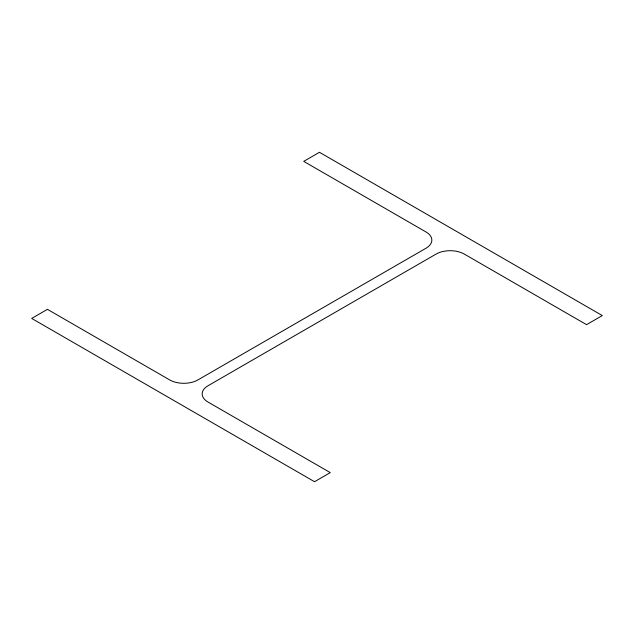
<?xml version="1.0" encoding="UTF-8"?>
<svg xmlns="http://www.w3.org/2000/svg" width="634" height="634" viewBox="0 0 634 634"><rect width="100%" height="100%" fill="white"/><g stroke="black" fill="none" stroke-linecap="round" stroke-linejoin="round"><path stroke-width="0.95" d="M47.439 309.337L31.7 318.426L314.535 481.713L330.274 472.631L208 402.035A19.931 11.507 0 0 1 208 385.765L436.097 254.068A19.931 11.507 0 0 1 464.286 254.068L586.561 324.663L602.3 315.573L319.465 152.287L303.726 161.369L426 231.965A19.931 11.507 0 0 1 426 248.235L197.903 379.932A19.931 11.507 0 0 1 169.714 379.932L47.439 309.337"/></g></svg>
